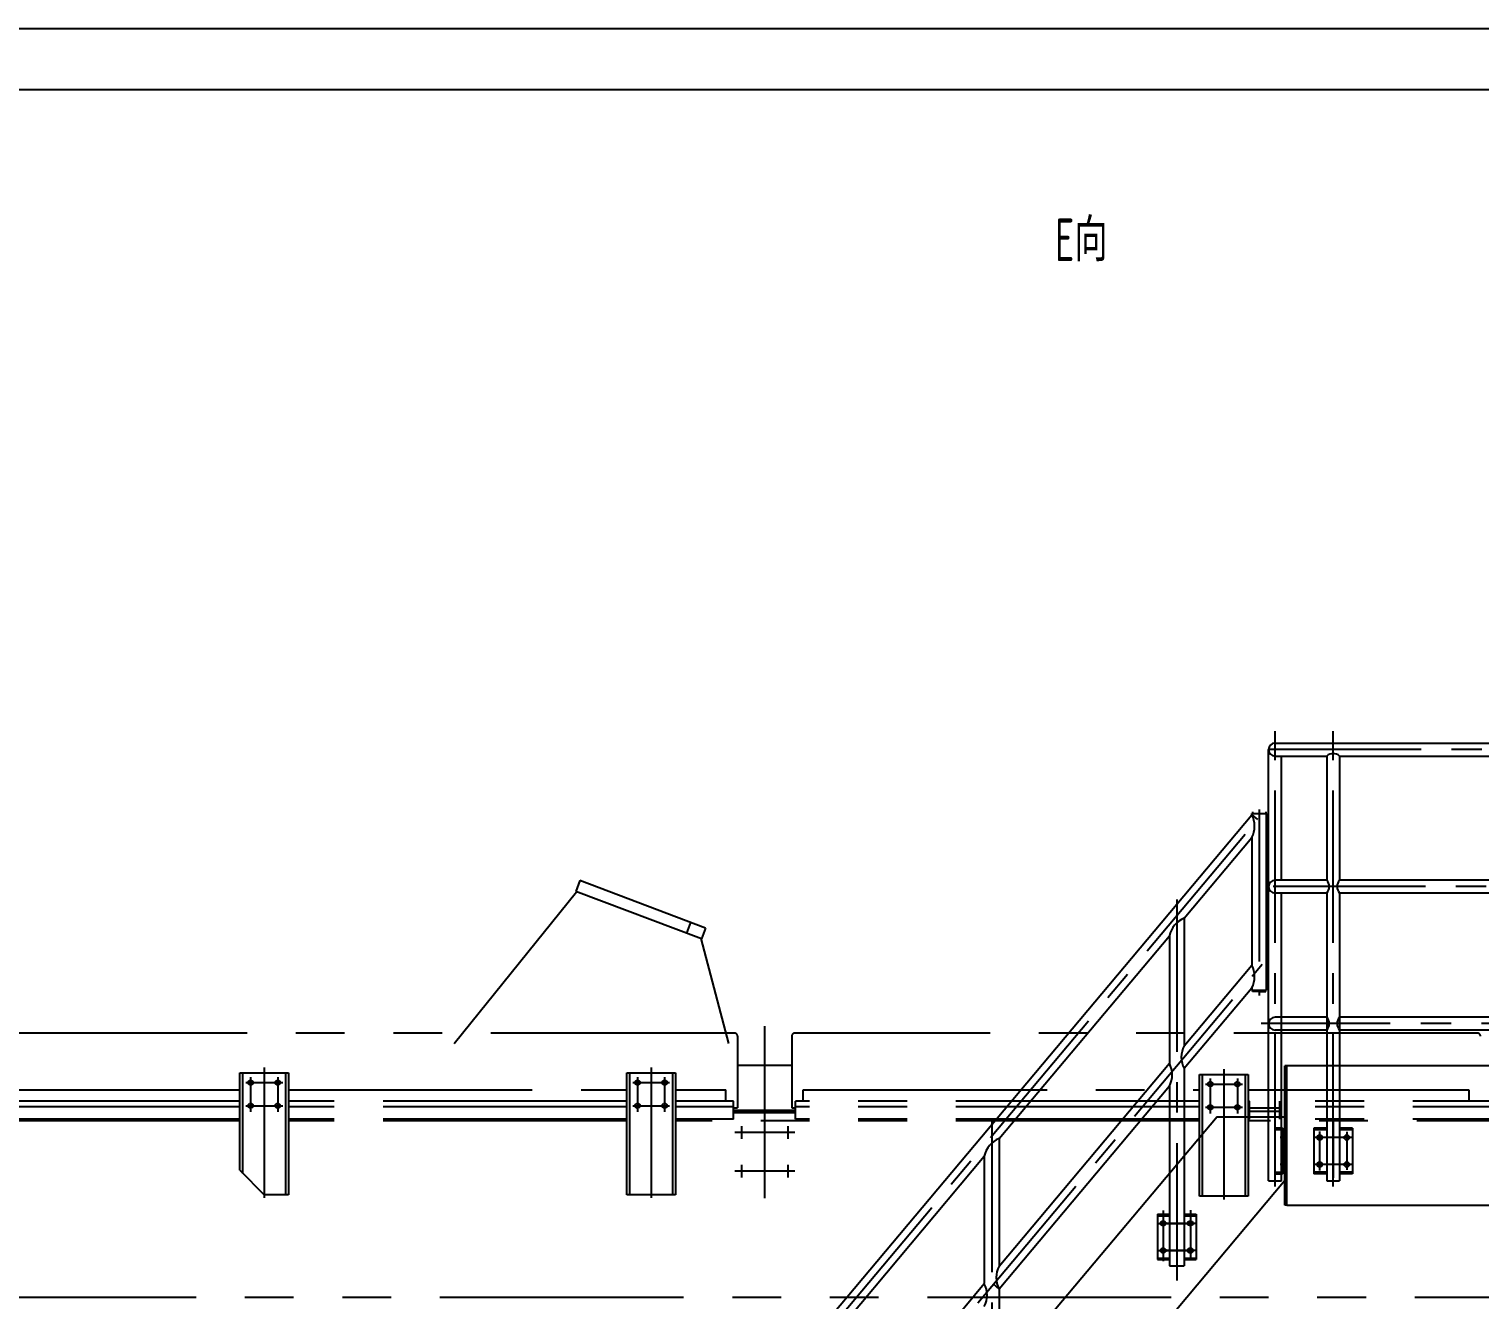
# Model space of a CAD drawing. Header units: millimetres. Extents: x 0 to 16800, y -457 to 11880.
# Drawn here: x 5900 to 10660, y 7709 to 11880 of the extents above; entities that cross this region are included whole.
import ezdxf

# ---------------------------------------------------------------- set-up
doc = ezdxf.new("R2010")
doc.units = ezdxf.units.MM
doc.header["$LTSCALE"] = 400
for name, pattern in [('F', [0.75, 0.5, -0.25]), ('G', [2, 1.25, -0.25, 0.25, -0.25]), ('K', [2.5, 1.25, -0.25, 0.25, -0.25, 0.25, -0.25])]:
    doc.linetypes.add(name, pattern=pattern)
for name, color, linetype in [('01', 7, 'Continuous'), ('02', 1, 'Continuous'), ('04', 2, 'F'), ('05', 142, 'G'), ('07', 6, 'K'), ('08', 1, 'Continuous')]:
    doc.layers.add(name, color=color, linetype=linetype)
doc.layers.get('04').off()
doc.styles.get("Standard").update_dxf_attribs({"font": 'isocp', "width": 0.707, "bigfont": 'intecad.shx'})
doc.dimstyles.new('INTE', dxfattribs={"dimscale": 40, "dimtxt": 3.5, "dimasz": 3, "dimexe": 3, "dimexo": 0, "dimgap": 1, "dimtad": 1, "dimdec": 1, "dimdsep": 46, "dimtxsty": 'Standard', "dimcen": 0, "dimclrd": 1, "dimclre": 1, "dimclrt": 3, "dimaunit": 1, "dimadec": 0, "dimazin": 0, "dimtfac": 1, "dimtmove": 0, "dimatfit": 0, "dimfxl": 1, "dimarcsym": 0})

# ---------------------------------------------------------------- blocks, each defined once
blk = doc.blocks.new('A$C469A66F5')
for p, q in [((0, 0), (0, 457)), ((6, 457), (0, 457)), ((6, 0), (6, 457)), ((6, 0), (0, 0))]:
    blk.add_line(p, q)
blk = doc.blocks.new('A$C35D50A51')
for p, q in [((0, 0), (0, 305)), ((6, 305), (0, 305)), ((6, 0), (6, 305)), ((0, 0), (6, 0))]:
    blk.add_line(p, q)
blk = doc.blocks.new('06-b')
at = {"ltscale": 0.8}
for p, q in [((6800.7, 5139.8), (5581.7, 5139.8)), ((5581.7, 4682.8), (5581.7, 5139.8)), ((6800.7, 4682.8), (6800.7, 5139.8)), ((5581.7, 4682.8), (6800.7, 4682.8))]:
    blk.add_line(p, q, dxfattribs=at)
for centre in [(5689.7, 4904.8), (5778.7, 4904.8), (6603.7, 4904.8), (6692.7, 4904.8), (5689.7, 4815.8), (5778.7, 4815.8), (6603.7, 4815.8), (6692.7, 4815.8)]:
    blk.add_circle(centre, 8, dxfattribs=at)
at = {"layer": '05', "ltscale": 0.8}
for p, q in [((5704.7, 4904.8), (5674.7, 4904.8)), ((5689.7, 4919.8), (5689.7, 4889.7)), ((5793.7, 4904.8), (5763.7, 4904.8)), ((5778.7, 4919.8), (5778.7, 4889.7)), ((6618.7, 4904.8), (6588.7, 4904.8)), ((6603.7, 4919.8), (6603.7, 4889.7)), ((6707.7, 4904.8), (6677.7, 4904.8)), ((6692.7, 4919.8), (6692.7, 4889.7)), ((5704.7, 4815.8), (5674.7, 4815.8)), ((5689.7, 4830.8), (5689.7, 4800.7)), ((5793.7, 4815.8), (5763.7, 4815.8)), ((5778.7, 4830.8), (5778.7, 4800.7)), ((6618.7, 4815.8), (6588.7, 4815.8)), ((6603.7, 4830.8), (6603.7, 4800.7)), ((6707.7, 4815.8), (6677.7, 4815.8)), ((6692.7, 4830.8), (6692.7, 4800.7))]:
    blk.add_line(p, q, dxfattribs=at)
at = {"ltscale": 0.8}
for name, p in [('A$C469A66F5', (5575.7, 4682.8)), ('A$C35D50A51', (6801.7, 4682.8))]:
    blk.add_blockref(name, p, dxfattribs=at)
blk = doc.blocks.new('*D97')
at = {"layer": '08', "color": 1, "lineweight": -2}
for p, q in [((5587.6, 8303.1), (4729.5, 8303.1)), ((4849.5, 8183.1), (4849.5, 4823)), ((8974.1, 4703), (4729.5, 4703))]:
    blk.add_line(p, q, dxfattribs=at)
at = {"layer": '08', "color": 1}
for points in [[(4829.5, 8183.1), (4869.5, 8183.1), (4849.5, 8303.1)], [(4829.5, 4823), (4869.5, 4823), (4849.5, 4703)]]:
    blk.add_solid(points, dxfattribs=at)
at = {"layer": 'Defpoints', "color": 0}
for p in [(5587.6, 8303.1), (4849.5, 4703), (8974.1, 4703)]:
    blk.add_point(p, dxfattribs=at)
at = {"layer": '08', "color": 3, "insert": (4739.5, 6503.1), "char_height": 140, "attachment_point": 5, "rotation": 90}
blk.add_mtext('3600.1', dxfattribs=at)
blk = doc.blocks.new('serere')
at = {"layer": '07', "color": 6, "linetype": 'K', "ltscale": 1.6}
for p, q in [((24409.8, 11807.4), (24396.4, 11771.9)), ((24822.4, 11651.6), (24409.8, 11807.4)), ((23997, 11272.3), (24398.7, 11771)), ((24809, 11616.1), (24396.4, 11771.9)), ((24773.7, 11670), (24760.3, 11634.5)), ((24806.6, 11617), (24898, 11272.3)), ((24822.4, 11651.6), (24809, 11616.1)), ((25016.4, 11329.6), (25016.4, 10764.7)), ((24917.9, 11306.3), (22473.4, 11306.3)), ((24927.9, 11296.3), (24927.9, 11217.3)), ((24927.9, 11296.3), (24927.9, 11060.9)), ((25105.4, 11296.3), (25105.4, 11217.3)), ((25105.4, 11296.3), (25105.4, 11060.9)), ((27356.4, 11306.3), (25115.4, 11306.3)), ((23373.9, 11193.6), (23373.9, 10765.5)), ((24643.9, 11193.6), (24643.9, 10765.5)), ((25105.4, 11200.6), (24927.9, 11200.6)), ((25105.4, 11217.3), (25105.4, 11217.3)), ((26523.9, 11188.6), (26523.9, 10760.5)), ((23293.9, 11175.9), (23453.9, 11175.9)), ((23293.9, 10855.9), (23293.9, 11175.9)), ((23303.9, 10845.9), (23303.9, 11175.9)), ((23313.6, 11143.9), (23434.8, 11143.9)), ((23329.4, 11162.1), (23329.4, 11048)), ((23418.4, 11162.1), (23418.4, 11048)), ((23443.9, 11175.9), (23443.9, 10775.9)), ((23453.9, 11175.9), (23453.9, 10775.9)), ((24563.9, 11175.9), (24723.9, 11175.9)), ((24563.9, 10775.9), (24563.9, 11175.9)), ((24573.9, 10775.9), (24573.9, 11175.9)), ((24583.6, 11143.9), (24704.8, 11143.9)), ((24599.4, 11162.1), (24599.4, 11048)), ((24688.4, 11162.1), (24688.4, 11048)), ((24713.9, 11175.9), (24713.9, 10775.9)), ((24723.9, 11175.9), (24723.9, 10775.9)), ((26443.9, 10770.9), (26443.9, 11170.9)), ((26443.9, 11170.9), (26603.9, 11170.9)), ((26453.9, 10770.9), (26453.9, 11170.9)), ((26463.6, 11138.9), (26584.8, 11138.9)), ((26479.4, 11157.1), (26479.4, 11043)), ((26568.4, 11157.1), (26568.4, 11043)), ((26593.9, 11170.9), (26593.9, 10770.9)), ((26603.9, 11170.9), (26603.9, 10770.9)), ((22494.9, 11119.9), (23293.9, 11119.9)), ((23453.9, 11119.9), (24563.9, 11119.9)), ((24723.9, 11119.9), (24889.4, 11119.9)), ((24889.4, 11082.5), (24889.4, 11119.9)), ((25143.4, 11119.9), (26443.9, 11119.9)), ((25143.4, 11082.5), (25143.4, 11119.9)), ((26603.9, 11119.9), (27327.9, 11119.9)), ((27327.9, 11119.9), (27327.9, 11082.5)), ((23293.9, 11082.5), (22347.9, 11082.5)), ((23293.9, 11063.9), (22347.9, 11063.9)), ((23313.6, 11067.9), (23434.8, 11067.9)), ((24563.9, 11082.5), (23453.9, 11082.5)), ((24563.9, 11063.9), (23453.9, 11063.9)), ((24583.6, 11067.9), (24704.8, 11067.9)), ((24914.4, 11082.5), (24723.9, 11082.5)), ((24914.4, 11063.9), (24723.9, 11063.9)), ((24914.4, 11023.9), (24914.4, 11082.5)), ((24914.4, 11060.9), (24927.9, 11060.9)), ((25117.9, 11051.9), (24914.4, 11051.9)), ((25117.9, 11048.7), (24914.4, 11048.7)), ((25117.9, 11044.2), (24914.4, 11044.2)), ((25105.4, 11060.9), (25117.9, 11060.9)), ((26443.9, 11082.5), (25117.9, 11082.5)), ((25117.9, 11023.9), (25117.9, 11082.5)), ((26443.9, 11063.9), (25117.9, 11063.9)), ((26463.6, 11062.9), (26584.8, 11062.9)), ((26607.9, 11082.5), (26603.9, 11082.5)), ((26607.9, 11063.9), (26603.9, 11063.9)), ((26603.9, 11060.9), (26707.9, 11060.9)), ((26607.9, 11023.9), (26607.9, 11082.5)), ((26707.9, 11048.7), (26607.9, 11048.7)), ((27943.9, 11082.5), (26707.9, 11082.5)), ((26707.9, 11023.9), (26707.9, 11082.5)), ((27943.9, 11063.9), (26707.9, 11063.9)), ((23293.9, 11018.9), (22318.6, 11018.9)), ((23293.9, 11023.9), (22347.9, 11023.9)), ((24563.9, 11023.9), (23453.9, 11023.9)), ((24563.9, 11018.9), (23453.9, 11018.9)), ((24914.4, 11023.9), (24723.9, 11023.9)), ((26443.9, 11018.9), (24723.9, 11018.9)), ((24940.4, 11001.1), (24940.4, 10959)), ((25092.4, 11001.1), (25092.4, 10959)), ((26443.9, 11023.9), (25117.9, 11023.9)), ((26607.9, 11023.9), (26603.9, 11023.9)), ((27956.9, 11018.9), (26603.9, 11018.9)), ((27943.9, 11023.9), (26707.9, 11023.9)), ((25115.2, 10980.2), (24918.9, 10980.2)), ((23293.9, 10855.9), (23373.9, 10775.9)), ((25115.2, 10853.2), (24918.9, 10853.2)), ((24940.4, 10874.1), (24940.4, 10832)), ((25092.4, 10874.1), (25092.4, 10832)), ((23453.9, 10775.9), (23373.9, 10775.9)), ((24723.9, 10775.9), (24563.9, 10775.9)), ((26603.9, 10770.9), (26443.9, 10770.9)), ((22350.6, 10438.9), (27956.9, 10438.9))]:
    blk.add_line(p, q, dxfattribs=at)
for centre in [(23329.4, 11143.9), (23418.4, 11143.9), (24599.4, 11143.9), (24688.4, 11143.9), (26479.4, 11138.9), (26568.4, 11138.9), (23329.4, 11067.9), (23418.4, 11067.9), (24599.4, 11067.9), (24688.4, 11067.9), (26479.4, 11062.9), (26568.4, 11062.9)]:
    blk.add_circle(centre, 8, dxfattribs=at)
for centre, start, end in [((24917.9, 11296.3), 0, 90), ((25115.4, 11296.3), 90, 180), ((27356.4, 11296.3), 0, 90)]:
    blk.add_arc(centre, 10, start, end, dxfattribs=at)
blk = doc.blocks.new('A$C0BAB5668')
for p, q in [((22, 149), (0, 149)), ((0, 149), (0, 144)), ((22, 144), (0, 144)), ((28, 11), (28, 138)), ((33, 11), (33, 138)), ((0, 5), (22, 5)), ((0, 5), (0, 0)), ((0, 0), (22, 0))]:
    blk.add_line(p, q)
for centre, radius, start, end in [((22, 138), 11, 0, 90), ((22, 138), 6, 0, 90), ((22, 11), 11, 270, 0), ((22, 11), 6, 270, 0)]:
    blk.add_arc(centre, radius, start, end)
at = {"layer": '05', "color": 4, "linetype": 'G'}
for p, q in [((39.6, 119), (17.7, 119)), ((40.1, 30), (17.7, 30))]:
    blk.add_line(p, q, dxfattribs=at)
blk = doc.blocks.new('3821-9')
for p, q in [((3405.2, 1123.6), (3405.2, 974.6)), ((3405.2, 1123.6), (3447.5, 1123.6)), ((3405.2, 1118.6), (3447.5, 1118.6)), ((3427.2, 1118.6), (3427.2, 1123.6)), ((3446.7, 1123.6), (3446.7, 1118.6)), ((3489.8, 1123.6), (3532.2, 1123.6)), ((3489.8, 1118.6), (3532.2, 1118.6)), ((3490.7, 1123.6), (3490.7, 1118.6)), ((3510.2, 1118.6), (3510.2, 1123.6)), ((3532.2, 1123.6), (3532.2, 974.6)), ((3405.2, 979.6), (3447.5, 979.6)), ((3405.2, 974.6), (3447.5, 974.6)), ((3427.2, 974.6), (3427.2, 979.6)), ((3446.7, 979.6), (3446.7, 974.6)), ((3489.8, 979.6), (3532.2, 979.6)), ((3489.8, 974.6), (3532.2, 974.6)), ((3490.7, 979.6), (3490.7, 974.6)), ((3510.2, 974.6), (3510.2, 979.6))]:
    blk.add_line(p, q)
for centre in [(3424.2, 1093.6), (3513.2, 1093.6), (3424.2, 1004.6), (3513.2, 1004.6)]:
    blk.add_circle(centre, 8)
at = {"layer": '05', "color": 4, "linetype": 'G'}
for p, q in [((3468.7, 1148.1), (3468.7, 960.7)), ((3424.2, 1112.4), (3424.2, 986.8)), ((3513.2, 1113.1), (3513.2, 985.5)), ((3408.3, 1093.6), (3526, 1093.6)), ((3408.6, 1004.6), (3524.6, 1004.6))]:
    blk.add_line(p, q, dxfattribs=at)
blk = doc.blocks.new('A$C3CD82D45')
at = {"layer": '01', "color": 7, "linetype": 'Continuous'}
for p, q in [((24.8, 17.9), (24.8, 1434.7)), ((45.9, 1455.9), (1303.1, 1455.9)), ((1260.8, 1413.6), (1303.1, 1455.9)), ((1303.1, 1455.9), (1303.1, 963.6)), ((45.9, 1413.6), (215.8, 1413.6)), ((67.1, 1005.9), (67.1, 1413.6)), ((215.8, 1413.6), (215.8, 1005.9)), ((258.1, 1413.6), (1129.8, 1413.6)), ((258.1, 1413.6), (258.1, 1005.9)), ((1129.8, 1413.6), (1129.8, 1005.9)), ((1172.1, 1413.6), (1172.1, 1005.9)), ((1172.1, 1413.6), (1260.8, 1413.6)), ((1172.1, 1413.6), (1256.8, 1413.6)), ((1260.8, 1413.6), (1260.8, 1005.9)), ((215.8, 1005.9), (45.9, 1005.9)), ((1129.8, 1005.9), (258.1, 1005.9)), ((1256.8, 1005.9), (1172.1, 1005.9)), ((1260.8, 1005.9), (1172.1, 1005.9)), ((1303.1, 963.6), (1260.8, 1005.9)), ((215.8, 963.6), (45.9, 963.6)), ((67.1, 190.7), (67.1, 963.6)), ((215.8, 963.6), (215.8, 17.9)), ((258.1, 963.6), (258.1, 17.9)), ((1129.8, 963.6), (258.1, 963.6)), ((1129.8, 963.6), (1129.8, 17.9)), ((1256.8, 963.6), (1172.1, 963.6)), ((1172.1, 963.6), (1172.1, 17.9)), ((1303.1, 963.6), (1172.1, 963.6)), ((215.8, 555.9), (45.9, 555.9)), ((1129.8, 555.9), (258.1, 555.9)), ((215.8, 513.6), (45.9, 513.6)), ((1129.8, 513.6), (258.1, 513.6)), ((67.1, 46.7), (67.1, 185.7)), ((24.8, 17.9), (67.1, 17.9)), ((67.1, 17.9), (67.1, 41.7)), ((215.8, 17.9), (258.1, 17.9)), ((1129.8, 17.9), (1172.1, 17.9))]:
    blk.add_line(p, q, dxfattribs=at)
for centre, radius, start, end in [((45.9, 1434.7), 21.2, 90, 270), ((236.9, 1390.2), 31.5, 47.8524, 132.1476), ((1150.9, 1390.2), 31.5, 47.8524, 132.1476), ((45.9, 984.7), 21.2, 90, 270), ((192.4, 984.7), 31.5, 317.8524, 42.1476), ((281.4, 984.7), 31.5, 137.8524, 222.1476), ((1106.4, 984.7), 31.5, 317.8524, 42.1476), ((1195.4, 984.7), 31.5, 137.8524, 222.1476), ((45.9, 534.7), 21.2, 90, 270), ((192.4, 534.7), 31.5, 317.8524, 42.1476), ((281.4, 534.7), 31.5, 137.8524, 222.1476), ((1106.4, 534.7), 31.5, 317.8524, 42.1476)]:
    blk.add_arc(centre, radius, start, end, dxfattribs=at)
at = {"layer": '05', "color": 4, "linetype": 'G'}
for p, q in [((45.9, 0), (45.9, 1495.5)), ((236.9, 0), (236.9, 1495.5)), ((1150.9, 0), (1150.9, 1495.5)), ((1325.2, 1434.7), (4.5, 1434.7)), ((1281.9, 940.9), (1281.9, 1470.3)), ((1339.5, 984.7), (0, 984.7)), ((1224.1, 534.7), (0, 534.7))]:
    blk.add_line(p, q, dxfattribs=at)
blk.add_blockref('A$C0BAB5668', (44.9, 41.9))
at = {"xscale": -1}
for p in [(3705.6, -932.7), (4619.6, -932.7)]:
    blk.add_blockref('3821-9', p, dxfattribs=at)
blk = doc.blocks.new('789151a3df1q6eqr')
for p, q in [((25511.8, 5001.7), (25511.8, 4852.7)), ((25511.8, 5001.7), (25551.3, 5001.7)), ((25533.8, 4996.7), (25533.8, 5001.7)), ((25550.4, 5001.7), (25550.4, 4996.7)), ((25599.3, 5001.7), (25638.8, 5001.7)), ((25600.1, 5001.7), (25600.1, 4996.7)), ((25616.8, 4996.7), (25616.8, 5001.7)), ((25638.8, 5001.7), (25638.8, 4852.7)), ((25511.8, 4996.7), (25551.3, 4996.7)), ((25599.3, 4996.7), (25638.8, 4996.7)), ((25511.8, 4857.7), (25551.3, 4857.7)), ((25533.8, 4852.7), (25533.8, 4857.7)), ((25550.4, 4857.7), (25550.4, 4852.7)), ((25599.3, 4857.7), (25638.8, 4857.7)), ((25600.1, 4857.7), (25600.1, 4852.7)), ((25616.8, 4852.7), (25616.8, 4857.7)), ((25511.8, 4852.7), (25551.3, 4852.7)), ((25599.3, 4852.7), (25638.8, 4852.7))]:
    blk.add_line(p, q)
for centre in [(25530.8, 4971.7), (25530.8, 4971.7), (25619.8, 4971.7), (25619.8, 4971.7), (25530.8, 4882.7), (25619.8, 4882.7)]:
    blk.add_circle(centre, 8)
at = {"layer": '01', "color": 7, "linetype": 'Continuous'}
for p, q in [((22965.5, 2910.5), (25821.4, 6313.8)), ((25821.4, 6318), (25869.7, 6318)), ((25599.3, 5973.9), (25821.4, 6238.6)), ((25821.4, 6238.6), (25821.4, 5819.8)), ((25599.3, 5973.9), (25599.3, 5555.1)), ((24991.8, 5250), (25551, 5916.3)), ((25551, 5916.3), (25551, 5497.6)), ((25821.4, 5737.9), (25869.7, 5737.9)), ((25599.3, 5480), (25599.3, 4859.7)), ((25551, 5422.4), (25551, 4859.7)), ((24991.8, 5250), (24991.8, 4831.2)), ((24384.3, 4526.1), (24943.5, 5192.4)), ((24943.5, 5192.4), (24943.5, 4773.7)), ((25551, 4859.7), (25551, 4832.7)), ((25599.3, 4859.7), (25599.3, 4832.7)), ((25551, 4832.7), (25599.3, 4832.7)), ((24991.8, 4756.1), (24991.8, 4135.8))]:
    blk.add_line(p, q, dxfattribs=at)
at = {"layer": '01'}
for p, q in [((25821.4, 6313.8), (25821.4, 6318)), ((25821.4, 6313.8), (25839.9, 6298.2)), ((25823.5, 6323), (25823.5, 6318)), ((25867.5, 6323), (25867.5, 6318)), ((25869.7, 5737.9), (25869.7, 6318)), ((25599.3, 5555.1), (25821.4, 5819.8)), ((25821.4, 5831.2), (25821.4, 5819.8)), ((25821.4, 5744.7), (25599.3, 5480)), ((25821.4, 5744.7), (25821.4, 5737.9)), ((25823.5, 5732.9), (25823.5, 5737.9)), ((25845.5, 5732.9), (25823.5, 5732.9)), ((25845.5, 5732.9), (25867.5, 5732.9)), ((25867.5, 5732.9), (25867.5, 5737.9)), ((24991.8, 4831.2), (25551, 5497.6)), ((25551, 5422.4), (24991.8, 4756.1)), ((24384.3, 4107.3), (24943.5, 4773.7)), ((24991.8, 4756.1), (24973.3, 4771.6))]:
    blk.add_line(p, q, dxfattribs=at)
at = {"layer": '01', "color": 7, "linetype": 'Continuous'}
for centre in [(25530.8, 4882.7), (25619.8, 4882.7)]:
    blk.add_circle(centre, 8, dxfattribs=at)
for centre, radius, start, end in [((25748.9, 6276.2), 81.7, 332.6223, 27.3777), ((25630.6, 5898.6), 81.6, 112.5858, 167.4104), ((25748.9, 5782.3), 81.7, 332.6223, 27.3777), ((25671.8, 5517.5), 81.7, 152.6223, 207.3777), ((25478.4, 5460), 81.7, 332.6223, 27.3777), ((25023.1, 5174.7), 81.6, 112.5858, 167.4104), ((25064.3, 4793.6), 81.7, 152.6223, 207.3777), ((24870.9, 4736.1), 81.7, 332.6223, 27.3777)]:
    blk.add_arc(centre, radius, start, end, dxfattribs=at)
at = {"layer": '05', "color": 4, "linetype": 'G'}
for p, q in [((25845.5, 6331.4), (25845.5, 5719.6)), ((22906.6, 2802.7), (25853.3, 6314.2)), ((25575.1, 6035.3), (25575.1, 4784.2)), ((22865.5, 2259.8), (25855.2, 5822.5)), ((24967.6, 5311.4), (24967.6, 4060.3)), ((25530.8, 5014.4), (25530.8, 4847.9)), ((25575.3, 5026.2), (25575.3, 4838.8)), ((25619.8, 5015.5), (25619.8, 4850)), ((25514.9, 4971.7), (25632.6, 4971.7)), ((25530.8, 4990.5), (25530.8, 4864.9)), ((25619.8, 4991.1), (25619.8, 4863.6)), ((25515.2, 4882.7), (25631.2, 4882.7))]:
    blk.add_line(p, q, dxfattribs=at)
blk = doc.blocks.new('123q1er561a23f')
at = {"layer": '01'}
for p, q in [((25563.9, -1141.7), (22640.2, -4625.8)), ((25563.9, -1141.7), (25787.9, -1141.6)), ((25787.9, -1349.2), (25787.9, -1141.6)), ((23002.4, -4668.6), (25787.9, -1349.2)), ((22760.7, -4482.2), (22914.4, -4299.1)), ((22640.2, -4625.8), (22640.2, -4777))]:
    blk.add_line(p, q, dxfattribs=at)
at = {"layer": '01', "color": 7, "linetype": 'Continuous'}
for p, q in [((22928.1, -4757.2), (23002.4, -4668.6)), ((22910.2, -4714), (22640.2, -4714)), ((22910.2, -4777), (22910.2, -4714)), ((22928.1, -4757.2), (22910.2, -4757.2)), ((22910.2, -4777), (22640.2, -4777))]:
    blk.add_line(p, q, dxfattribs=at)
for centre in [(25387.3, -1491.9), (25476.3, -1491.9), (25387.3, -1580.9), (25476.3, -1580.9), (24779.8, -2215.8), (24868.8, -2215.8), (24779.8, -2304.8), (24868.8, -2304.8), (24172.3, -2939.7), (24261.3, -2939.7), (24172.3, -3028.7), (24261.3, -3028.7), (23564.9, -3663.6), (23653.9, -3663.6), (23564.9, -3752.6), (23653.9, -3752.6), (22957.4, -4387.5), (23046.4, -4387.5), (22957.4, -4476.5), (23046.4, -4476.5)]:
    blk.add_circle(centre, 8, dxfattribs=at)
at = {"layer": '01'}
for centre in [(22690.2, -4736), (22860.2, -4736)]:
    blk.add_circle(centre, 9, dxfattribs=at)
at = {"layer": '05', "color": 4, "linetype": 'G'}
for p, q in [((25387.3, -1472.4), (25387.3, -1600)), ((25431.8, -1437.4), (25431.8, -1624.8)), ((25476.3, -1473.1), (25476.3, -1598.7)), ((25492.2, -1491.9), (25374.5, -1491.9)), ((25491.8, -1580.9), (25375.8, -1580.9)), ((24824.3, -2161.3), (24824.3, -2348.7)), ((24884.7, -2215.8), (24767, -2215.8)), ((24779.8, -2196.3), (24779.8, -2323.9)), ((24868.8, -2197), (24868.8, -2322.6)), ((24884.4, -2304.8), (24768.3, -2304.8)), ((24216.8, -2885.2), (24216.8, -3072.6)), ((24277.2, -2939.7), (24159.5, -2939.7)), ((24172.3, -2920.2), (24172.3, -3047.8)), ((24261.3, -2920.9), (24261.3, -3046.5)), ((24276.9, -3028.7), (24160.9, -3028.7)), ((23609.4, -3609.1), (23609.4, -3796.5)), ((23669.8, -3663.6), (23552.1, -3663.6)), ((23564.9, -3644.1), (23564.9, -3771.7)), ((23653.9, -3644.8), (23653.9, -3770.4)), ((23669.4, -3752.6), (23553.4, -3752.6)), ((23001.9, -4333), (23001.9, -4520.4)), ((22677.6, -4736), (22875.8, -4736)), ((22689.9, -4720.4), (22689.9, -4751.5)), ((22860.2, -4720.4), (22860.2, -4751.5))]:
    blk.add_line(p, q, dxfattribs=at)
at = {"layer": '05', "color": 4, "linetype": 'G', "ltscale": 0.5}
for p, q in [((22957.4, -4517.5), (22957.4, -4364)), ((23046.4, -4517.5), (23046.4, -4364)), ((22914.4, -4387.5), (23093.7, -4387.5)), ((22915.5, -4476.5), (23093.7, -4476.5))]:
    blk.add_line(p, q, dxfattribs=at)
blk = doc.blocks.new('*U191')
at = {"layer": '01'}
blk.add_lwpolyline([(415, 292), (25, 292)], dxfattribs=at)
at = {"layer": '02'}
blk.add_lwpolyline([(420, 297), (0, 297)], dxfattribs=at)

msp = doc.modelspace()

# ---------------------------------------------------------------- block references
msp.add_blockref('06-b', (4447.04, 3334.62))
at = {"layer": '01'}
for name, p in [('A$C3CD82D45', (9944.3, 8078.56)), ('789151a3df1q6eqr', (-15907.43, 2985.57)), ('123q1er561a23f', (-15763.95, 9449.15))]:
    msp.add_blockref(name, p, dxfattribs=at)
at = {"layer": '02', "xscale": 40, "yscale": 40, "zscale": 40}
msp.add_blockref('*U191', (0, 0), dxfattribs=at)
at = {"layer": '04'}
msp.add_blockref('serere', (-16701.6, -2724.35), dxfattribs=at)

# ---------------------------------------------------------------- texts
at = {"layer": '01', "insert": (9267.86, 11257.34), "char_height": 140, "width": 3022.944, "attachment_point": 1}
msp.add_mtext('E向', dxfattribs=at)

# ---------------------------------------------------------------- dimensions: what is measured, and where the dimension line sits
at = {"layer": '08'}
dim = msp.add_linear_dim(base=(4849.51, 4703.04), p1=(5587.65, 8303.1), p2=(8974.07, 4703.04), angle=90, dimstyle='INTE', dxfattribs=at)
dim.commit()
dim.dimension.update_dxf_attribs({"geometry": '*D97', "text_midpoint": (4739.51, 6503.07)})

doc.saveas('drawing.dxf')
